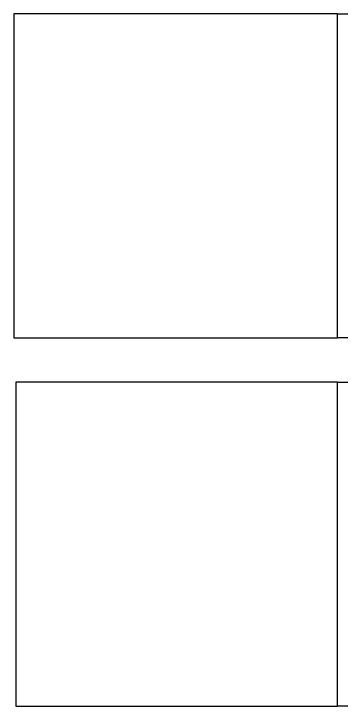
# Model space of a CAD drawing. Extents: x 53 to 428, y -117 to 185.
# Drawn here: x 52.9 to 187.7, y -117.1 to 167.7 of the extents above; entities that cross this region are included whole.
import ezdxf

# ---------------------------------------------------------------- set-up
doc = ezdxf.new("R2010")
doc.units = 0
doc.layers.get('0').update_dxf_attribs({"linetype": 'CONTINUOUS'})

msp = doc.modelspace()

# ---------------------------------------------------------------- linework, layer by layer
for p, q in [((186.219376, 167.711619), (52.919395, 167.711619)), ((52.919395, 167.711619), (52.919395, 34.411638)), ((186.219376, 167.711619), (319.519358, 167.711619)), ((186.219376, 34.411638), (186.219376, 167.711619)), ((52.919395, 34.411638), (186.219376, 34.411638)), ((319.519358, 34.411638), (186.219376, 34.411638)), ((186.219376, 16.182429), (53.796369, 16.182429)), ((53.796369, 16.182429), (53.796369, -117.117552)), ((186.219376, -117.117552), (186.219376, 16.182429)), ((186.219376, 16.182429), (318.642384, 16.182429)), ((53.796369, -117.117552), (186.219376, -117.117552)), ((318.642384, -117.117552), (186.219376, -117.117552))]:
    msp.add_line(p, q)

doc.saveas('drawing.dxf')
